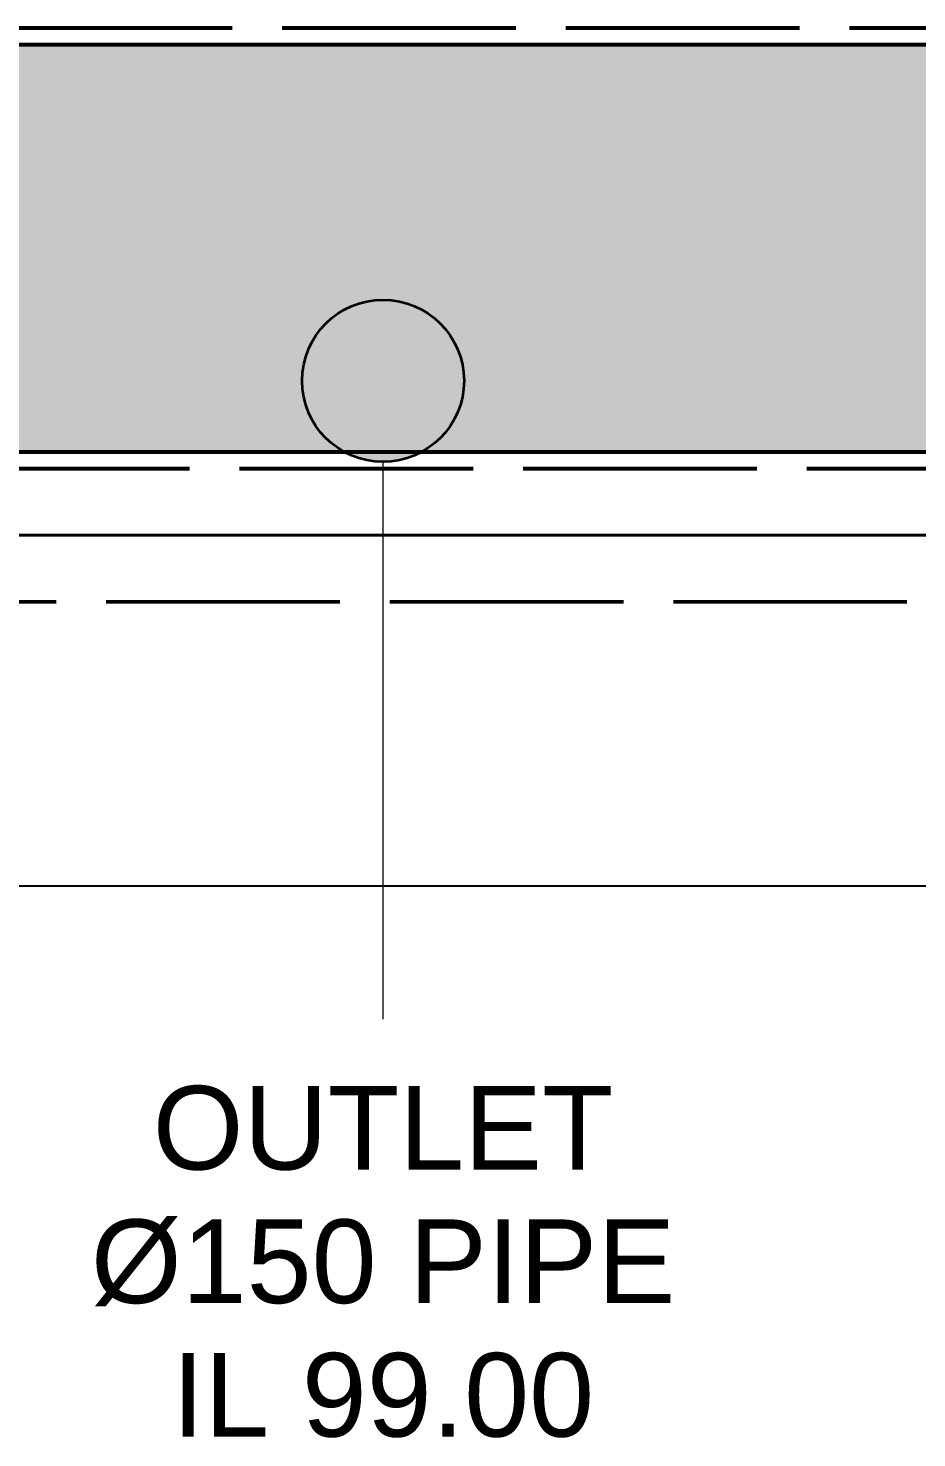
# Model space of a CAD drawing. Header units: millimetres. Extents: x -1812 to 15462, y -2698 to 1972.
# Drawn here: x 3057 to 3997, y -1042 to 448 of the extents above; entities that cross this region are included whole.
import ezdxf
from ezdxf.enums import TextEntityAlignment as Align

# ---------------------------------------------------------------- set-up
doc = ezdxf.new("R2010")
doc.units = ezdxf.units.MM
doc.linetypes.add('DASH_247_53', pattern=[299.861111, 246.944444, -52.916667])
for name, color, linetype in [('ANNOTATIONS', 7, 'Continuous'), ('DIMENSIONS', 7, 'Continuous'), ('GEOFAB', 5, 'Continuous'), ('MODULE_ART', 7, 'Continuous'), ('PIPES', 7, 'Continuous'), ('TANK', 7, 'Continuous')]:
    doc.layers.add(name, color=color, linetype=linetype)
doc.styles.add('ARIAL', font='arial.ttf')
doc.dimstyles.get("Standard").update_dxf_attribs({"dimtxt": 2.5, "dimasz": 2.5, "dimexe": 1.25, "dimexo": 0.625, "dimtad": 1, "dimcen": 2.5, "dimazin": 3, "dimtfac": 1, "dimtmove": 0, "dimatfit": 3})

# ---------------------------------------------------------------- blocks, each defined once
blk = doc.blocks.new('atlancube_face')
at = {"true_color": 0x000000}
blk.add_solid([(-1.8, -1.8), (1151.8, -1.8), (-1.8, 781.8), (1151.8, 781.8)], dxfattribs=at)

msp = doc.modelspace()

# ---------------------------------------------------------------- hatches: boundary and pattern name
at = {"layer": 'PIPES', "true_color": 0xbfbfbf}
h = msp.add_hatch(color=7, dxfattribs=at)
h.dxf.hatch_style = 1
h.paths.add_polyline_path([(3346.9, 75, 1), (3518.1, 75, 1)])

# ---------------------------------------------------------------- linework, layer by layer
at = {"layer": 'ANNOTATIONS', "lineweight": 18}
msp.add_line((3432.5, -599.7), (3432.5, -10.6), dxfattribs=at)
at = {"layer": 'GEOFAB', "color": 6, "lineweight": 40}
msp.add_line((-88.2, -88.2), (15038.2, -88.2), dxfattribs=at)
at = {"layer": 'GEOFAB', "color": 5, "linetype": 'DASH_247_53', "lineweight": 50}
msp.add_line((-158.7, -158.7), (15108.8, -158.7), dxfattribs=at)
at = {"layer": 'GEOFAB', "color": 5, "linetype": 'DASH_247_53', "lineweight": 53}
msp.add_lwpolyline([(-17.6, -17.6), (14967.6, -17.6), (14967.6, 447.6), (-17.6, 447.6)], close=True, dxfattribs=at)
at = {"layer": 'PIPES', "color": 5, "lineweight": 35}
msp.add_circle((3432.5, 75), 85.6, dxfattribs=at)
at = {"layer": 'TANK', "lineweight": 53}
msp.add_lwpolyline([(0, 0), (14950, 0), (14950, 430), (0, 430)], close=True, dxfattribs=at)

# ---------------------------------------------------------------- block references
at = {"layer": 'MODULE_ART', "yscale": 0.5512820512820513}
for p in [(2300, 0), (3450, 0)]:
    msp.add_blockref('atlancube_face', p, dxfattribs=at)

# ---------------------------------------------------------------- texts
at = {"layer": 'ANNOTATIONS', "style": 'ARIAL'}
for s, p in [('OUTLET', (3432.5, -758.5)), ('Ø150 PIPE', (3432.5, -899.6)), ('IL 99.00', (3432.5, -1040.7))]:
    msp.add_text(s, height=88.41, dxfattribs=at).set_placement(p, align=Align.CENTER)

# ---------------------------------------------------------------- dimensions: what is measured, and where the dimension line sits
at = {"layer": 'DIMENSIONS'}
msp.add_linear_dim(base=(0, -458.6), p1=(0, -158.7), p2=(14950, -158.7), dimstyle='Standard', override={"dimtxt": 101.035556, "dimasz": 79.375, "dimexe": 52.916667, "dimexo": 0, "dimgap": 44.097222, "dimtad": 1, "dimtih": 0, "dimtoh": 0, "dimdec": 0, "dimtxsty": 'ARIAL', "dimclrd": 7, "dimclre": 7, "dimclrt": 7}, dxfattribs=at).render()

doc.saveas('drawing.dxf')
